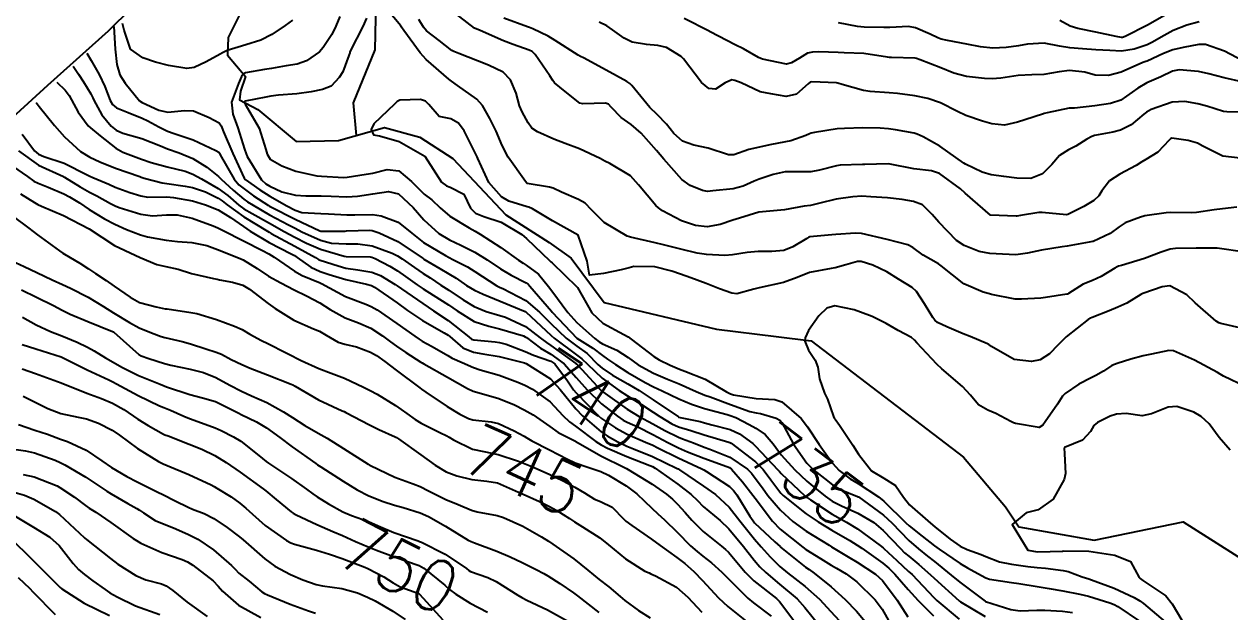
# Model space of a CAD drawing. Header units: metres. Extents: x 318500 to 325275, y 7408834 to 7428799.
# Drawn here: x 323542.6 to 323636.2, y 7420165.8 to 7420211.5 of the extents above; entities that cross this region are included whole.
import ezdxf
from ezdxf.enums import TextEntityAlignment as Align

# ---------------------------------------------------------------- set-up
doc = ezdxf.new("R2010")
doc.units = ezdxf.units.M
doc.header["$MEASUREMENT"] = 0
for name, color, linetype in [('Area', 45, 'Continuous'), ('Cotas', 45, 'Continuous'), ('Curvas de Nivel 1m', 11, 'Continuous'), ('Curvas de Nivel 5m', 15, 'Continuous'), ('Hidrografia', 140, 'Continuous'), ('Vias Primárias', 230, 'Continuous')]:
    doc.layers.add(name, color=color, linetype=linetype)
doc.styles.add('Style-STANDARD', font='STANDARD.shx')

msp = doc.modelspace()

# ---------------------------------------------------------------- linework, layer by layer
at = {"layer": 'Area'}
msp.add_lwpolyline([(323539.847, 7420202.549), (323544.429, 7420206.718), (323549.132, 7420210.938), (323554.582, 7420216.337)], dxfattribs=at)
at = {"layer": 'Curvas de Nivel 1m', "flags": 128}
for points, elevation in [([(323637.037, 7420193.792), (323635.616, 7420194.018), (323635.27, 7420194.049), (323633.616, 7420194.06), (323632.02, 7420194.031), (323631.615, 7420193.977), (323630.912, 7420193.75), (323629.608, 7420193.268), (323627.822, 7420192.717), (323627.602, 7420192.654), (323627.495, 7420192.607), (323627.311, 7420192.503), (323626.244, 7420191.859), (323625.586, 7420191.556), (323624.85, 7420191.262), (323623.714, 7420190.548), (323623.623, 7420190.495), (323623.569, 7420190.476), (323621.916, 7420190.223), (323621.564, 7420190.181), (323620.068, 7420190.089), (323619.562, 7420190.093), (323617.723, 7420190.473), (323617.568, 7420190.517), (323617.092, 7420190.637), (323615.58, 7420191.294), (323613.83, 7420192.678), (323613.602, 7420192.839), (323612.426, 7420193.515), (323611.614, 7420194.109), (323611.218, 7420194.32), (323609.62, 7420194.74), (323607.627, 7420195.197), (323607.165, 7420195.228), (323605.625, 7420195.134), (323605.315, 7420195.105), (323603.622, 7420194.932), (323603.535, 7420194.908), (323603.387, 7420194.822), (323602.283, 7420194.16), (323601.606, 7420193.885), (323600.666, 7420193.792), (323599.604, 7420193.794), (323598.754, 7420193.731), (323597.6, 7420193.545), (323597.011, 7420193.494), (323595.6, 7420193.565), (323594.852, 7420193.681), (323593.605, 7420193.971), (323592.258, 7420194.322), (323591.613, 7420194.483), (323589.695, 7420194.923), (323589.619, 7420194.944), (323589.429, 7420195.003), (323587.635, 7420196.055), (323586.648, 7420197.045), (323586.164, 7420197.562), (323585.658, 7420197.843), (323584.318, 7420198.418), (323583.666, 7420198.726), (323583.393, 7420198.81), (323581.67, 7420199.094), (323581.64, 7420199.11), (323581.537, 7420199.247), (323580.189, 7420201.133), (323579.713, 7420202.036), (323579.239, 7420203.145), (323578.767, 7420204.123), (323578.179, 7420205.156), (323577.757, 7420205.636), (323576.257, 7420206.699), (323575.778, 7420207.036), (323575.582, 7420207.193), (323573.802, 7420208.719), (323573.333, 7420209.225), (323572.081, 7420210.983), (323571.902, 7420211.239), (323571.831, 7420211.333), (323570.203, 7420213.265)], 734), ([(323637.04, 7420201.04), (323635.712, 7420201.22), (323634.142, 7420201.996), (323633.727, 7420202.224), (323632.994, 7420202.427), (323631.732, 7420202.595), (323631.622, 7420202.551), (323631.52, 7420202.443), (323630.653, 7420201.519), (323629.707, 7420200.962), (323629.401, 7420200.778), (323628.963, 7420200.481), (323627.693, 7420199.815), (323626.892, 7420199.304), (323626.312, 7420198.514), (323626.058, 7420198.133), (323625.669, 7420197.776), (323624.893, 7420197.3), (323623.652, 7420196.667), (323623.551, 7420196.652), (323621.654, 7420196.832), (323621.406, 7420196.83), (323619.969, 7420196.597), (323619.697, 7420196.551), (323619.649, 7420196.547), (323617.65, 7420196.63), (323615.675, 7420198.333), (323615.317, 7420198.664), (323613.692, 7420199.862), (323613.066, 7420200.064), (323611.693, 7420200.217), (323609.857, 7420200.578), (323609.698, 7420200.601), (323607.898, 7420200.557), (323607.697, 7420200.555), (323605.978, 7420200.503), (323605.695, 7420200.466), (323604.375, 7420200.124), (323603.688, 7420199.995), (323602.522, 7420199.997), (323601.687, 7420199.985), (323600.766, 7420199.772), (323599.678, 7420199.416), (323599.282, 7420199.27), (323598.431, 7420198.889), (323597.668, 7420198.674), (323596.078, 7420198.504), (323595.666, 7420198.474), (323595.283, 7420198.543), (323594.315, 7420198.94), (323593.677, 7420199.403), (323592.283, 7420200.971), (323591.71, 7420201.639), (323590.52, 7420202.992), (323589.737, 7420203.673), (323588.953, 7420204.223), (323588.182, 7420205.024), (323587.972, 7420205.245), (323587.754, 7420205.322), (323585.978, 7420205.281), (323585.754, 7420205.336), (323584.616, 7420206.223), (323583.778, 7420206.918), (323583.65, 7420207.082), (323583.41, 7420207.461), (323582.281, 7420209.103), (323582.041, 7420209.335), (323581.813, 7420209.456), (323580.575, 7420209.886), (323579.82, 7420210.18), (323578.015, 7420210.971), (323577.829, 7420211.042), (323577.742, 7420211.074), (323577.568, 7420211.164), (323575.849, 7420212.48)], 736), ([(323631.702, 7420212.442), (323629.849, 7420211.376), (323628.112, 7420210.496), (323627.917, 7420210.42), (323627.839, 7420210.415), (323627.402, 7420210.504), (323625.843, 7420210.843), (323624.435, 7420211.13), (323623.848, 7420211.311), (323623.041, 7420211.756)], 741), ([(323549.56, 7420211.27), (323549.641, 7420209.533), (323549.792, 7420208.327), (323550.025, 7420207.528), (323550.417, 7420206.877), (323551.539, 7420205.512), (323551.749, 7420205.375), (323553.039, 7420204.786), (323553.742, 7420204.638), (323555.047, 7420204.764), (323555.743, 7420204.719), (323556.959, 7420204.217), (323557.734, 7420203.795), (323557.876, 7420203.573), (323557.932, 7420203.427), (323558.057, 7420203.093), (323558.781, 7420201.414), (323559.671, 7420199.493), (323559.75, 7420199.399), (323560.882, 7420198.602), (323561.657, 7420198.111), (323562.996, 7420197.357), (323563.645, 7420197.021), (323564.141, 7420196.844), (323565.641, 7420196.752), (323566.217, 7420196.736), (323567.64, 7420196.65), (323568.266, 7420196.658), (323569.641, 7420196.669), (323570.317, 7420196.582), (323571.633, 7420196.081), (323572.688, 7420195.229), (323573.609, 7420194.5), (323575.31, 7420193.479), (323575.592, 7420193.33), (323575.891, 7420193.185), (323577.02, 7420192.605), (323577.581, 7420192.259), (323579.309, 7420191.143), (323579.568, 7420191.013), (323579.776, 7420190.927), (323581.553, 7420189.996), (323582.62, 7420189.094), (323583.526, 7420188.179), (323584.693, 7420187.068), (323585.504, 7420186.45), (323586.315, 7420185.865), (323587.156, 7420185.035), (323587.486, 7420184.732), (323588.295, 7420184.2), (323589.468, 7420183.524), (323590.353, 7420182.991), (323591.449, 7420182.279), (323593.403, 7420180.95), (323593.419, 7420180.939), (323595.088, 7420180.587), (323595.426, 7420180.494), (323596.005, 7420180.333), (323597.421, 7420179.97), (323598.153, 7420179.625), (323599.191, 7420178.873), (323599.407, 7420178.671), (323601.14, 7420176.844), (323601.248, 7420176.711), (323601.377, 7420176.56), (323603.232, 7420174.821), (323603.358, 7420174.719), (323603.666, 7420174.505), (323605.339, 7420173.403), (323606.466, 7420172.773), (323607.323, 7420172.26), (323609.08, 7420170.966), (323609.301, 7420170.789), (323609.358, 7420170.739), (323610.363, 7420169.796), (323611.282, 7420168.95), (323611.412, 7420168.839), (323611.553, 7420168.706), (323613.253, 7420166.911), (323613.492, 7420166.678), (323615.229, 7420165.235)], 736), ([(323563.418, 7420211.774), (323562.859, 7420211.365), (323561.823, 7420210.662), (323560.975, 7420210.232), (323559.815, 7420209.862), (323558.344, 7420209.422), (323557.985, 7420209.249), (323557.806, 7420209.138), (323556.715, 7420208.528), (323555.79, 7420208.102), (323555.22, 7420208.027), (323553.792, 7420208.251), (323552.785, 7420208.505), (323551.8, 7420208.858), (323550.852, 7420209.52), (323550.351, 7420210.999), (323550.232, 7420211.526)], 736), ([(323569.184, 7420211.935), (323568.893, 7420211.284), (323567.933, 7420209.42), (323567.894, 7420209.299), (323567.876, 7420209.232), (323567.806, 7420209.024), (323567.326, 7420207.766), (323567.065, 7420207.307), (323566.427, 7420206.657), (323565.766, 7420206.388), (323564.883, 7420206.213), (323563.761, 7420206.059), (323562.335, 7420205.948), (323561.757, 7420205.866), (323561.35, 7420205.79), (323559.751, 7420205.474), (323559.694, 7420205.401), (323559.695, 7420205.346), (323559.749, 7420205.253), (323560.845, 7420203.389), (323561.357, 7420201.724), (323561.46, 7420201.374), (323561.694, 7420200.97), (323562.596, 7420200.451), (323563.68, 7420200.034), (323565.316, 7420199.685), (323565.675, 7420199.658), (323567.414, 7420199.563), (323567.674, 7420199.575), (323569.151, 7420199.804), (323569.679, 7420199.896), (323570.773, 7420200.165), (323571.683, 7420200.081), (323572.663, 7420199.23), (323573.66, 7420198.263), (323574.251, 7420197.806), (323574.889, 7420197.201), (323575.64, 7420196.535), (323577.155, 7420195.639), (323577.623, 7420195.385), (323578.019, 7420195.156), (323579.605, 7420194.118), (323580.991, 7420193.119), (323581.358, 7420192.884), (323581.586, 7420192.753), (323582.525, 7420192.041), (323583.325, 7420191.084), (323583.565, 7420190.738), (323584.824, 7420189.067), (323585.528, 7420188.28), (323586.919, 7420187.039), (323587.253, 7420186.779), (323587.506, 7420186.635), (323588.636, 7420186.147), (323589.496, 7420185.569), (323590.276, 7420184.992), (323591.48, 7420184.344), (323592.552, 7420183.886), (323593.469, 7420183.518), (323594.791, 7420182.93), (323595.456, 7420182.653), (323595.867, 7420182.503), (323597.445, 7420181.912), (323598.949, 7420181.365), (323599.436, 7420181.256), (323599.775, 7420181.205), (323601.003, 7420180.847), (323601.286, 7420180.69), (323601.435, 7420180.511), (323602.357, 7420178.831), (323603.388, 7420177.352), (323603.934, 7420176.812), (323604.753, 7420176.178), (323605.369, 7420175.678), (323605.912, 7420175.328), (323607.329, 7420174.76), (323607.36, 7420174.747), (323607.389, 7420174.73), (323609.339, 7420173.331), (323609.992, 7420172.73), (323611.31, 7420171.354), (323612.047, 7420170.699), (323612.748, 7420170.142), (323613.29, 7420169.707), (323614.586, 7420168.667), (323615.272, 7420168.12), (323617.233, 7420166.63), (323617.25, 7420166.619), (323617.268, 7420166.611), (323619.241, 7420165.988), (323619.951, 7420165.881), (323621.24, 7420165.931), (323621.865, 7420165.946), (323623.24, 7420165.852), (323624.031, 7420165.745)], 734), ([(323637.762, 7420204.588), (323636.022, 7420204.645), (323635.763, 7420204.675), (323634.449, 7420205.092), (323633.769, 7420205.282), (323632.755, 7420205.445), (323631.77, 7420205.403), (323630.128, 7420204.828), (323629.762, 7420204.632), (323629.553, 7420204.473), (323628.586, 7420203.649), (323627.741, 7420203.222), (323627.167, 7420203.077), (323625.734, 7420202.806), (323625.514, 7420202.743), (323625.123, 7420202.529), (323624.281, 7420201.982), (323623.717, 7420201.7), (323623.02, 7420201.251), (323622.418, 7420200.569), (323621.693, 7420199.84), (323620.797, 7420199.481), (323619.689, 7420199.501), (323618.696, 7420199.621), (323617.691, 7420199.757), (323617.012, 7420199.959), (323615.699, 7420200.576), (323615.571, 7420200.661), (323613.72, 7420201.996), (323612.419, 7420202.7), (323611.947, 7420202.921), (323611.733, 7420202.994), (323610.264, 7420203.26), (323609.736, 7420203.337), (323609.092, 7420203.39), (323607.736, 7420203.407), (323606.313, 7420203.358), (323605.735, 7420203.32), (323603.973, 7420203.057), (323603.732, 7420203.005), (323603.598, 7420202.954), (323603.318, 7420202.824), (323602.147, 7420202.412), (323601.722, 7420202.328), (323600.5, 7420202.077), (323599.716, 7420201.904), (323598.868, 7420201.727), (323597.706, 7420201.304), (323597.294, 7420201.316), (323595.714, 7420201.823), (323594.599, 7420202.055), (323593.721, 7420202.376), (323593.064, 7420202.96), (323592.476, 7420203.707), (323591.745, 7420204.444), (323591.196, 7420204.986), (323589.776, 7420206.708), (323589.626, 7420206.851), (323589.387, 7420207.006), (323587.793, 7420207.902), (323586.023, 7420208.841), (323585.808, 7420208.956), (323585.631, 7420209.062), (323583.821, 7420210.195), (323583.276, 7420210.54), (323582.105, 7420211.106), (323581.831, 7420211.21), (323581.689, 7420211.255), (323579.842, 7420211.92)], 737), ([(323637.165, 7420206.994), (323635.794, 7420207.302), (323634.613, 7420207.592), (323633.8, 7420207.776), (323632.31, 7420207.928), (323631.801, 7420207.815), (323630.876, 7420207.372), (323629.786, 7420206.901), (323629.089, 7420206.48), (323627.771, 7420205.566), (323626.981, 7420205.294), (323625.766, 7420205.115), (323624.17, 7420204.95), (323623.764, 7420204.94), (323622.06, 7420204.575), (323621.818, 7420204.52), (323621.759, 7420204.508), (323620.306, 7420204.04), (323619.749, 7420203.838), (323618.735, 7420203.626), (323617.746, 7420203.719), (323617.037, 7420203.928), (323615.747, 7420204.361), (323615.082, 7420204.667), (323613.76, 7420205.339), (323612.772, 7420205.688), (323611.768, 7420205.905), (323610.421, 7420206.08), (323609.771, 7420206.133), (323608.303, 7420206.224), (323607.773, 7420206.313), (323606.13, 7420206.785), (323605.781, 7420206.876), (323605.68, 7420206.893), (323603.783, 7420206.991), (323603.651, 7420206.952), (323603.493, 7420206.823), (323602.585, 7420206.015), (323601.765, 7420205.846), (323600.585, 7420206.041), (323599.77, 7420206.211), (323598.276, 7420206.893), (323597.783, 7420207.093), (323597.556, 7420207.13), (323597.05, 7420206.907), (323596.282, 7420206.405), (323595.773, 7420206.459), (323595.197, 7420206.929), (323593.807, 7420208.76), (323593.622, 7420208.953), (323592.489, 7420209.642), (323591.818, 7420209.805), (323590.92, 7420209.888), (323589.821, 7420210.065), (323589.18, 7420210.367), (323588.293, 7420211.023), (323587.834, 7420211.321), (323587.256, 7420211.621)], 738), ([(323637.748, 7420208.361), (323635.825, 7420209.364), (323634.364, 7420209.88), (323633.832, 7420209.892), (323632.608, 7420209.652), (323631.825, 7420209.465), (323631.097, 7420209.175), (323629.812, 7420208.584), (323629.726, 7420208.557), (323629.476, 7420208.475), (323627.798, 7420207.733), (323626.83, 7420207.474), (323625.795, 7420207.503), (323624.988, 7420207.723), (323623.8, 7420207.871), (323622.99, 7420207.754), (323621.795, 7420207.55), (323620.861, 7420207.522), (323619.793, 7420207.485), (323618.45, 7420207.28), (323617.789, 7420207.223), (323617.175, 7420207.253), (323615.791, 7420207.4), (323614.8, 7420207.664), (323613.801, 7420208.064), (323612.199, 7420208.704), (323611.911, 7420208.808), (323611.811, 7420208.834), (323609.954, 7420208.88), (323609.811, 7420208.878), (323609.653, 7420208.9), (323607.814, 7420209.196), (323606.281, 7420209.249), (323605.815, 7420209.259), (323604.308, 7420209.306), (323603.815, 7420209.288), (323603.439, 7420209.199), (323602.803, 7420208.83), (323602.19, 7420208.45), (323601.803, 7420208.352), (323599.94, 7420208.736), (323599.809, 7420208.786), (323599.638, 7420208.873), (323598.466, 7420209.54), (323597.82, 7420209.867), (323595.886, 7420210.863), (323595.83, 7420210.891), (323595.812, 7420210.903), (323595.785, 7420210.921), (323593.844, 7420211.892)], 739), ([(323547.44, 7420209.2), (323547.796, 7420208.643), (323548.408, 7420207.551), (323548.846, 7420206.624), (323549.27, 7420205.537), (323549.436, 7420205.224), (323549.744, 7420204.951), (323550.671, 7420204.59), (323551.737, 7420204.164), (323552.183, 7420203.952), (323553.049, 7420203.49), (323553.725, 7420203.148), (323554.228, 7420202.967), (323555.715, 7420202.472), (323557.479, 7420201.657), (323557.701, 7420201.52), (323557.762, 7420201.429), (323557.819, 7420201.307), (323558.884, 7420199.412), (323559.253, 7420198.994), (323559.663, 7420198.667), (323560.403, 7420198.135), (323561.562, 7420197.371), (323561.649, 7420197.317), (323561.753, 7420197.264), (323563.635, 7420196.321), (323565.541, 7420195.402), (323565.621, 7420195.373), (323567.519, 7420195.394), (323567.622, 7420195.396), (323569.439, 7420195.456), (323569.622, 7420195.436), (323570.159, 7420195.262), (323571.61, 7420194.567), (323573.509, 7420193.303), (323573.59, 7420193.246), (323573.63, 7420193.219), (323574.88, 7420192.494), (323575.579, 7420192.079), (323576.132, 7420191.738), (323576.946, 7420191.169), (323577.564, 7420190.787), (323578.234, 7420190.479), (323579.552, 7420189.932), (323581.507, 7420189.144), (323581.54, 7420189.129), (323581.561, 7420189.11), (323583.513, 7420187.283), (323583.75, 7420187.078), (323585.497, 7420185.775), (323585.908, 7420185.468), (323586.339, 7420185.047), (323587.474, 7420183.974), (323588.811, 7420183.01), (323589.454, 7420182.599), (323590.529, 7420181.904), (323591.435, 7420181.313), (323591.969, 7420180.972), (323592.889, 7420180.423), (323593.422, 7420180.191), (323594.381, 7420179.897), (323595.417, 7420179.57), (323597.33, 7420178.982), (323597.411, 7420178.959), (323597.451, 7420178.94), (323597.509, 7420178.899), (323599.389, 7420177.451), (323599.978, 7420176.861), (323600.59, 7420176.07), (323601.362, 7420175.027), (323601.538, 7420174.838), (323603.339, 7420173.432), (323604.254, 7420172.806), (323605.321, 7420172.162), (323606.736, 7420171.341), (323607.304, 7420170.998), (323607.66, 7420170.756), (323609.288, 7420169.583), (323609.748, 7420169.196), (323610.215, 7420168.726), (323611.263, 7420167.55), (323612.036, 7420166.698), (323613.232, 7420165.489)], 737), ([(323546.4, 7420208.19), (323546.804, 7420207.575), (323547.182, 7420206.979), (323547.757, 7420206.045), (323547.923, 7420205.728), (323547.999, 7420205.556), (323548.615, 7420204.423), (323549.341, 7420203.536), (323549.726, 7420203.239), (323550.245, 7420203.002), (323551.716, 7420202.574), (323553.186, 7420202.009), (323553.705, 7420201.786), (323554.625, 7420201.466), (323555.694, 7420201.022), (323556.773, 7420200.349), (323557.673, 7420199.639), (323557.895, 7420199.427), (323558.822, 7420198.573), (323559.655, 7420197.871), (323559.923, 7420197.666), (323560.368, 7420197.389), (323561.639, 7420196.662), (323563.121, 7420195.861), (323563.624, 7420195.609), (323564.155, 7420195.342), (323565.611, 7420194.687), (323566.455, 7420194.459), (323567.606, 7420194.388), (323568.499, 7420194.389), (323569.605, 7420194.242), (323571.181, 7420193.661), (323571.593, 7420193.455), (323571.938, 7420193.237), (323572.906, 7420192.55), (323573.579, 7420192.092), (323574.119, 7420191.748), (323574.963, 7420191.196), (323575.564, 7420190.798), (323576.687, 7420190.039), (323577.546, 7420189.529), (323578.484, 7420189.151), (323579.535, 7420188.828), (323579.976, 7420188.691), (323581.523, 7420187.971), (323582.672, 7420187.093), (323583.154, 7420186.733), (323583.504, 7420186.508), (323585.444, 7420185.107), (323585.49, 7420185.075), (323585.906, 7420184.631), (323587.385, 7420183.031), (323587.459, 7420182.963), (323587.707, 7420182.776), (323589.438, 7420181.562), (323590.365, 7420180.991), (323591.424, 7420180.414), (323592.357, 7420179.903), (323593.414, 7420179.37), (323593.715, 7420179.247), (323594.566, 7420178.933), (323595.405, 7420178.61), (323595.86, 7420178.458), (323597.394, 7420177.821), (323598.771, 7420176.879), (323599.076, 7420176.573), (323599.373, 7420176.192), (323599.935, 7420175.431), (323600.362, 7420174.855), (323601.343, 7420173.698), (323602.285, 7420172.83), (323603.319, 7420172.083), (323605.12, 7420170.976), (323605.301, 7420170.87), (323605.435, 7420170.788), (323606.603, 7420170.08), (323607.289, 7420169.679), (323608.709, 7420168.746), (323609.272, 7420168.23), (323610.405, 7420166.723), (323611.231, 7420165.412)], 738), ([(323545.12, 7420206.95), (323545.761, 7420206.346), (323546.082, 7420205.912), (323546.261, 7420205.582), (323546.78, 7420204.614), (323547.565, 7420203.562), (323547.728, 7420203.401), (323548.487, 7420202.78), (323549.705, 7420201.833), (323550.257, 7420201.524), (323551.692, 7420200.981), (323552.458, 7420200.729), (323553.684, 7420200.39), (323555.095, 7420200.043), (323555.676, 7420199.82), (323556.369, 7420199.443), (323557.663, 7420198.689), (323558.392, 7420198.154), (323559.271, 7420197.406), (323559.646, 7420197.127), (323560.289, 7420196.742), (323561.629, 7420195.991), (323562.782, 7420195.358), (323563.613, 7420194.905), (323564.506, 7420194.437), (323565.6, 7420193.971), (323567.447, 7420193.437), (323567.592, 7420193.418), (323569.473, 7420193.39), (323569.592, 7420193.372), (323569.841, 7420193.266), (323570.99, 7420192.655), (323571.581, 7420192.298), (323572.209, 7420191.867), (323573.116, 7420191.217), (323573.566, 7420190.91), (323574.357, 7420190.403), (323575.547, 7420189.646), (323576.212, 7420189.18), (323577.528, 7420188.365), (323578.668, 7420187.998), (323579.52, 7420187.792), (323581.385, 7420187.239), (323581.511, 7420187.182), (323581.605, 7420187.109), (323582.69, 7420186.28), (323583.498, 7420185.837), (323584.54, 7420185.069), (323585.474, 7420184.022), (323586.319, 7420183.047), (323587.444, 7420181.972), (323588.671, 7420181.011), (323589.128, 7420180.705), (323589.425, 7420180.545), (323590.242, 7420180.171), (323591.416, 7420179.59), (323591.818, 7420179.378), (323592.582, 7420178.962), (323593.404, 7420178.545), (323594.1, 7420178.239), (323595.392, 7420177.746), (323597.178, 7420177.107), (323597.382, 7420177.02), (323597.537, 7420176.898), (323598.384, 7420175.899), (323599.193, 7420174.873), (323599.357, 7420174.646), (323600.719, 7420172.849), (323601.321, 7420172.243), (323603.06, 7420170.822), (323603.298, 7420170.651), (323604.445, 7420169.956), (323605.286, 7420169.431), (323605.693, 7420169.193), (323606.428, 7420168.773), (323607.271, 7420168.136), (323608.7, 7420166.745), (323609.239, 7420166.01), (323609.956, 7420164.729)], 739), ([(323637.031, 7420187.863), (323635.538, 7420188.197), (323635.399, 7420188.252), (323635.174, 7420188.395), (323633.561, 7420189.818), (323632.891, 7420190.427), (323631.581, 7420191.146), (323630.983, 7420191.045), (323629.572, 7420190.574), (323629.491, 7420190.551), (323629.339, 7420190.473), (323628.253, 7420189.796), (323627.555, 7420189.476), (323626.876, 7420189.181), (323625.542, 7420188.677), (323625.429, 7420188.634), (323625.242, 7420188.524), (323623.526, 7420187.173), (323622.908, 7420186.559), (323622.234, 7420185.844), (323621.502, 7420185.39), (323620.836, 7420185.251), (323619.502, 7420185.42), (323617.723, 7420186.421), (323617.519, 7420186.573), (323617.421, 7420186.631), (323616.067, 7420187.194), (323615.527, 7420187.407), (323614.263, 7420187.943), (323613.536, 7420188.296), (323613.324, 7420188.469), (323613.159, 7420188.686), (323612.513, 7420189.738), (323611.89, 7420190.705), (323611.574, 7420190.993), (323610.517, 7420191.659), (323609.585, 7420192.232), (323608.513, 7420192.751), (323607.594, 7420193.026), (323607.327, 7420193.031), (323606.405, 7420192.778), (323605.588, 7420192.54), (323605.268, 7420192.476), (323603.583, 7420192.158), (323602.632, 7420191.777), (323601.575, 7420191.382), (323599.672, 7420190.97), (323599.571, 7420190.953), (323599.259, 7420190.875), (323597.94, 7420190.519), (323597.565, 7420190.557), (323596.601, 7420190.91), (323595.574, 7420191.306), (323594.384, 7420191.744), (323593.581, 7420192.037), (323592.9, 7420192.277), (323591.586, 7420192.605), (323589.952, 7420192.63), (323589.585, 7420192.54), (323588.95, 7420192.375), (323587.58, 7420192.08), (323586.487, 7420191.954), (323586.318, 7420193.049), (323585.62, 7420195.06), (323583.637, 7420196.195), (323582.076, 7420197.104), (323581.782, 7420197.239), (323581.652, 7420197.279), (323580.231, 7420197.706), (323579.659, 7420198.045), (323578.671, 7420199.15), (323577.819, 7420201.038), (323577.774, 7420201.159), (323577.702, 7420201.323), (323576.761, 7420203.175), (323576.333, 7420203.778), (323575.739, 7420204.121), (323574.821, 7420204.284), (323574.021, 7420205.216), (323573.754, 7420205.477), (323573.377, 7420205.603), (323571.755, 7420205.571), (323571.548, 7420205.448), (323571.348, 7420205.246), (323569.735, 7420203.722), (323569.534, 7420203.273), (323569.724, 7420202.87), (323570.189, 7420202.797), (323571.717, 7420202.351), (323573.7, 7420201.22), (323574.997, 7420199.2), (323575.383, 7420198.91), (323575.666, 7420198.788), (323576.742, 7420198.255), (323577.249, 7420197.166), (323577.644, 7420196.773), (323578.282, 7420196.512), (323579.634, 7420196.082), (323581.256, 7420195.115), (323581.616, 7420194.814), (323583.421, 7420193.083), (323583.508, 7420193), (323583.588, 7420192.922), (323585.526, 7420191.06), (323585.569, 7420191.008), (323586.669, 7420189.043), (323587.528, 7420188.242), (323589.155, 7420187.366), (323589.513, 7420187.178), (323589.74, 7420186.998), (323591.497, 7420185.641), (323591.906, 7420185.386), (323592.779, 7420184.961), (323593.486, 7420184.661), (323593.918, 7420184.509), (323595.475, 7420183.892), (323597.134, 7420182.903), (323597.458, 7420182.742), (323597.682, 7420182.671), (323599.453, 7420182.394), (323600.902, 7420182.299), (323601.453, 7420182.114), (323602.931, 7420180.825), (323603.431, 7420180.192), (323604.333, 7420178.806), (323605.389, 7420177.364), (323605.905, 7420176.782), (323606.754, 7420176.149), (323607.37, 7420175.78), (323608.957, 7420174.744), (323609.355, 7420174.408), (323611.083, 7420172.714), (323611.327, 7420172.481), (323612.333, 7420171.677), (323613.304, 7420170.948), (323613.663, 7420170.676), (323615.289, 7420169.562), (323615.87, 7420169.235), (323616.96, 7420168.635), (323617.277, 7420168.448), (323617.565, 7420168.337), (323619.272, 7420168.079), (323619.859, 7420168.006), (323621.268, 7420167.776), (323622.22, 7420167.612), (323623.263, 7420167.437), (323624.602, 7420167.188), (323625.258, 7420167.021), (323626.918, 7420166.503), (323627.248, 7420166.368), (323627.53, 7420166.211), (323629.229, 7420165.085)], 733), ([(323542.429, 7420202.919), (323543.391, 7420201.615), (323543.696, 7420201.362), (323544.113, 7420201.186), (323545.686, 7420200.653), (323547.467, 7420199.769), (323547.672, 7420199.663), (323547.915, 7420199.556), (323549.157, 7420199.03), (323549.663, 7420198.81), (323550.781, 7420198.396), (323551.656, 7420198.115), (323552.188, 7420198.035), (323553.656, 7420198.039), (323554.188, 7420198.004), (323555.653, 7420197.736), (323556.677, 7420197.44), (323557.644, 7420197.028), (323558.604, 7420196.447), (323559.625, 7420195.732), (323560.13, 7420195.392), (323561.607, 7420194.513), (323563.33, 7420193.616), (323563.592, 7420193.483), (323563.798, 7420193.347), (323564.841, 7420192.59), (323565.579, 7420192.248), (323566.282, 7420192.015), (323567.573, 7420191.627), (323569.183, 7420191.274), (323569.568, 7420191.165), (323569.797, 7420191.037), (323571.549, 7420189.811), (323572.37, 7420189.228), (323573.529, 7420188.453), (323575.217, 7420187.49), (323575.512, 7420187.309), (323575.654, 7420187.188), (323576.658, 7420186.33), (323577.498, 7420185.974), (323578.206, 7420185.858), (323579.495, 7420185.635), (323581.449, 7420185.152), (323581.49, 7420185.139), (323581.51, 7420185.129), (323581.576, 7420185.109), (323583.472, 7420183.9), (323584.229, 7420183.072), (323585.438, 7420181.579), (323585.963, 7420181.045), (323587.418, 7420179.79), (323587.866, 7420179.475), (323588.702, 7420179.011), (323589.405, 7420178.68), (323589.923, 7420178.471), (323591.394, 7420177.876), (323593.315, 7420176.951), (323593.379, 7420176.915), (323593.491, 7420176.835), (323595.36, 7420175.576), (323596.297, 7420174.911), (323597.345, 7420173.929), (323598.169, 7420172.887), (323599.309, 7420171.448), (323599.835, 7420170.862), (323600.535, 7420170.094), (323601.285, 7420169.327), (323601.88, 7420168.834), (323603.265, 7420167.782), (323604.364, 7420166.799), (323605.236, 7420165.842), (323606.225, 7420164.775)], 741), ([(323542.137, 7420201.633), (323543.683, 7420200.5), (323545.64, 7420199.62), (323545.67, 7420199.61), (323545.707, 7420199.589), (323546.925, 7420198.833), (323547.659, 7420198.423), (323548.234, 7420198.13), (323549.301, 7420197.535), (323549.647, 7420197.346), (323549.956, 7420197.216), (323551.638, 7420196.695), (323552.554, 7420196.579), (323553.638, 7420196.647), (323554.465, 7420196.64), (323555.634, 7420196.381), (323557.267, 7420195.792), (323557.623, 7420195.631), (323558.03, 7420195.424), (323559.608, 7420194.626), (323561.093, 7420193.882), (323561.594, 7420193.609), (323561.994, 7420193.366), (323563.579, 7420192.283), (323564.168, 7420191.934), (323565.57, 7420191.362), (323565.603, 7420191.352), (323565.676, 7420191.318), (323567.555, 7420190.314), (323569.119, 7420189.702), (323569.544, 7420189.534), (323570.014, 7420189.263), (323571.524, 7420188.203), (323572.92, 7420187.219), (323573.273, 7420186.979), (323573.506, 7420186.839), (323574.275, 7420186.429), (323575.495, 7420185.715), (323575.835, 7420185.526), (323576.6, 7420185.173), (323577.485, 7420184.795), (323578.019, 7420184.615), (323579.476, 7420184.195), (323580.934, 7420183.65), (323581.465, 7420183.416), (323582.079, 7420183.101), (323583.446, 7420182.123), (323584.432, 7420181.065), (323584.94, 7420180.572), (323585.422, 7420180.22), (323586.999, 7420179.034), (323587.406, 7420178.773), (323587.896, 7420178.529), (323589.393, 7420177.866), (323591.188, 7420177.168), (323591.382, 7420177.089), (323591.602, 7420176.968), (323593.362, 7420175.723), (323594.394, 7420174.934), (323594.882, 7420174.464), (323595.341, 7420173.997), (323596.649, 7420172.907), (323597.321, 7420172.264), (323598.454, 7420170.878), (323599.29, 7420169.823), (323599.73, 7420169.309), (323600.188, 7420168.856), (323601.267, 7420167.969), (323602.624, 7420166.819), (323603.24, 7420166.14), (323604.303, 7420164.799)], 742), ([(323541.682, 7420200.442), (323542.837, 7420199.622), (323543.328, 7420199.276), (323543.665, 7420199.101), (323544.458, 7420198.806), (323545.657, 7420198.292), (323546.115, 7420198.044), (323546.868, 7420197.572), (323547.643, 7420197.076), (323548.827, 7420196.347), (323549.626, 7420195.917), (323550.532, 7420195.521), (323551.614, 7420195.107), (323552.162, 7420194.952), (323553.608, 7420194.695), (323554.487, 7420194.587), (323555.606, 7420194.501), (323556.775, 7420194.266), (323557.598, 7420193.965), (323558.983, 7420193.409), (323559.421, 7420193.235), (323559.588, 7420193.154), (323560.675, 7420192.478), (323561.575, 7420191.895), (323562.509, 7420191.361), (323563.562, 7420190.833), (323564.521, 7420190.37), (323565.547, 7420189.805), (323566.354, 7420189.308), (323567.53, 7420188.649), (323568.553, 7420188.252), (323569.519, 7420187.849), (323570.418, 7420187.256), (323571.033, 7420186.775), (323571.502, 7420186.446), (323572.234, 7420185.966), (323573.402, 7420185.211), (323573.489, 7420185.155), (323573.62, 7420185.077), (323575.473, 7420184.032), (323577.028, 7420183.166), (323577.457, 7420182.961), (323577.736, 7420182.875), (323579.449, 7420182.388), (323580.664, 7420181.896), (323581.436, 7420181.511), (323582.118, 7420181.1), (323582.912, 7420180.575), (323583.421, 7420180.196), (323584.075, 7420179.729), (323585.41, 7420179.06), (323585.426, 7420179.05), (323587.393, 7420177.916), (323589.277, 7420177.002), (323589.379, 7420176.945), (323589.504, 7420176.872), (323591.362, 7420175.737), (323592.479, 7420174.959), (323592.952, 7420174.56), (323593.342, 7420174.168), (323593.927, 7420173.532), (323594.45, 7420172.933), (323595.317, 7420172.058), (323596.751, 7420170.898), (323597.066, 7420170.662), (323597.295, 7420170.434), (323598.594, 7420168.877), (323599.27, 7420168.213), (323601.021, 7420166.843), (323601.247, 7420166.621), (323602.597, 7420164.819)], 743), ([(323542.296, 7420198.27), (323543.38, 7420197.614), (323543.648, 7420197.461), (323543.919, 7420197.334), (323545.635, 7420196.588), (323547.62, 7420195.56), (323549.601, 7420194.266), (323551.208, 7420193.514), (323551.588, 7420193.347), (323552.876, 7420192.784), (323553.582, 7420192.636), (323554.533, 7420192.419), (323555.577, 7420192.104), (323557.297, 7420191.708), (323557.572, 7420191.64), (323557.744, 7420191.6), (323558.754, 7420191.412), (323559.567, 7420191.186), (323560.079, 7420190.875), (323561.546, 7420189.752), (323562.083, 7420189.365), (323563.527, 7420188.479), (323565.055, 7420187.789), (323565.514, 7420187.604), (323566.036, 7420187.312), (323566.97, 7420186.763), (323567.503, 7420186.59), (323568.397, 7420186.386), (323569.497, 7420185.993), (323569.955, 7420185.723), (323570.591, 7420185.253), (323571.48, 7420184.577), (323573.312, 7420183.212), (323573.458, 7420183.104), (323573.792, 7420182.87), (323575.438, 7420181.755), (323576.426, 7420181.175), (323577.09, 7420180.828), (323577.426, 7420180.717), (323578.854, 7420180.568), (323579.423, 7420180.441), (323580.658, 7420179.877), (323581.413, 7420179.444), (323581.621, 7420179.316), (323582.022, 7420179.101), (323583.4, 7420178.4), (323584.791, 7420177.657), (323585.385, 7420177.383), (323586.363, 7420177.04), (323587.375, 7420176.702), (323587.972, 7420176.42), (323589.359, 7420175.605), (323590.185, 7420174.987), (323590.767, 7420174.401), (323591.339, 7420173.85), (323591.801, 7420173.432), (323592.318, 7420172.96), (323593.316, 7420172.005), (323594.356, 7420170.934), (323594.852, 7420170.483), (323595.292, 7420170.139), (323595.988, 7420169.61), (323596.768, 7420168.898), (323597.272, 7420168.389), (323598.802, 7420166.874), (323599.244, 7420166.5), (323600.602, 7420165.477)], 744), ([(323541.585, 7420193.103), (323542.594, 7420192.638), (323543.576, 7420192.161), (323544.769, 7420191.598), (323545.565, 7420191.241), (323546.182, 7420190.96), (323547.55, 7420190.251), (323548.735, 7420189.542), (323549.533, 7420189.045), (323550.752, 7420188.287), (323551.516, 7420187.884), (323552.473, 7420187.496), (323553.235, 7420187.211), (323553.506, 7420187.124), (323554.847, 7420186.803), (323555.502, 7420186.631), (323556.691, 7420186.245), (323557.496, 7420185.994), (323557.899, 7420185.829), (323558.674, 7420185.412), (323559.484, 7420185.014), (323560.131, 7420184.739), (323561.473, 7420184.214), (323563.318, 7420183.496), (323563.461, 7420183.434), (323563.623, 7420183.348), (323565.445, 7420182.289), (323567.297, 7420181.427), (323567.431, 7420181.364), (323567.583, 7420181.288), (323569.421, 7420180.335), (323570.14, 7420179.982), (323571.412, 7420179.397), (323571.512, 7420179.339), (323571.659, 7420179.236), (323573.392, 7420177.993), (323574.498, 7420177.199), (323575.372, 7420176.677), (323576.182, 7420176.364), (323577.364, 7420176.084), (323578.537, 7420175.968), (323579.36, 7420175.828), (323580.99, 7420175.114), (323581.348, 7420174.94), (323582.623, 7420174.371), (323583.339, 7420174.023), (323583.95, 7420173.685), (323584.94, 7420173.056), (323585.326, 7420172.8), (323585.963, 7420172.401), (323587.308, 7420171.564), (323587.986, 7420171.02), (323589.284, 7420169.936), (323590.799, 7420168.977), (323591.124, 7420168.828), (323591.268, 7420168.763), (323591.618, 7420168.615), (323593.261, 7420167.714), (323594.144, 7420166.937), (323595.233, 7420165.786)], 746), ([(323542.374, 7420190.811), (323543.55, 7420190.251), (323544.862, 7420189.597), (323545.535, 7420189.255), (323546.165, 7420188.946), (323547.522, 7420188.36), (323549.453, 7420187.588), (323549.51, 7420187.559), (323549.551, 7420187.53), (323551.493, 7420185.809), (323551.681, 7420185.696), (323552.269, 7420185.498), (323553.484, 7420185.113), (323553.984, 7420184.971), (323555.478, 7420184.66), (323556.524, 7420184.39), (323557.469, 7420184.002), (323558.566, 7420183.413), (323559.453, 7420182.943), (323560.237, 7420182.599), (323561.441, 7420182.083), (323562.726, 7420181.357), (323563.425, 7420180.898), (323564.374, 7420180.29), (323565.414, 7420179.68), (323565.651, 7420179.555), (323566.11, 7420179.31), (323567.398, 7420178.505), (323569.294, 7420177.271), (323569.379, 7420177.219), (323569.48, 7420177.167), (323571.365, 7420176.266), (323572.813, 7420175.763), (323573.355, 7420175.549), (323573.982, 7420175.204), (323575.343, 7420174.524), (323576.304, 7420174.14), (323577.336, 7420173.716), (323577.766, 7420173.586), (323579.332, 7420173.286), (323579.825, 7420173.125), (323581.32, 7420172.454), (323582.759, 7420171.637), (323583.303, 7420171.299), (323583.656, 7420171.075), (323585.283, 7420169.934), (323586.376, 7420169.039), (323587.263, 7420168.319), (323587.994, 7420167.755), (323588.871, 7420167.006), (323589.245, 7420166.696), (323590.307, 7420165.911), (323591.225, 7420165.33)], 747), ([(323637.474, 7420183.285), (323635.761, 7420184.11), (323635.488, 7420184.263), (323635.275, 7420184.393), (323633.504, 7420185.356), (323631.873, 7420186.078), (323631.515, 7420186.117), (323630.15, 7420185.821), (323629.508, 7420185.702), (323628.551, 7420185.437), (323627.499, 7420185.106), (323627.066, 7420184.935), (323626.424, 7420184.511), (323625.842, 7420184.159), (323625.482, 7420183.999), (323624.515, 7420183.494), (323623.463, 7420182.77), (323623.34, 7420182.674), (323623.235, 7420182.553), (323622.844, 7420181.949), (323621.896, 7420180.573), (323621.71, 7420180.302), (323621.433, 7420180.131), (323619.587, 7420180.449), (323619.439, 7420180.502), (323619.238, 7420180.603), (323618.054, 7420181.229), (323617.449, 7420181.488), (323616.714, 7420181.902), (323616.108, 7420182.65), (323615.47, 7420183.31), (323613.863, 7420184.676), (323613.495, 7420185.04), (323611.932, 7420186.704), (323611.735, 7420186.92), (323611.524, 7420187.11), (323610.474, 7420187.67), (323609.535, 7420188.2), (323608.449, 7420188.751), (323607.545, 7420189.094), (323607.048, 7420189.267), (323605.552, 7420189.584), (323604.947, 7420189.401), (323604.311, 7420188.808), (323603.523, 7420187.658), (323603.248, 7420187.089), (323603.224, 7420186.823), (323603.503, 7420186.124), (323604.04, 7420185.354), (323604.235, 7420184.809), (323604.367, 7420183.916), (323604.745, 7420182.801), (323604.988, 7420182.33), (323605.442, 7420180.975), (323605.505, 7420180.853), (323605.596, 7420180.788), (323605.917, 7420180.298), (323606.956, 7420178.767), (323607.399, 7420178.05), (323608.405, 7420176.75), (323609.374, 7420176.181), (323610.266, 7420175.624), (323610.886, 7420174.717), (323611.351, 7420174.128), (323612.987, 7420172.685), (323613.326, 7420172.408), (323614.52, 7420171.46), (323615.304, 7420170.901), (323615.848, 7420170.652), (323616.932, 7420170.272), (323617.295, 7420170.112), (323618.361, 7420169.685), (323619.289, 7420169.501), (323620.546, 7420169.328), (323621.287, 7420169.255), (323621.924, 7420169.208), (323623.285, 7420169.029), (323623.679, 7420168.939), (323624.783, 7420168.527), (323625.278, 7420168.359), (323625.503, 7420168.291), (323627.267, 7420167.653), (323628.81, 7420166.923), (323629.253, 7420166.675), (323629.546, 7420166.466), (323631.229, 7420165.027)], 732), ([(323542.458, 7420188.694), (323543.518, 7420188.112), (323544.62, 7420187.599), (323545.507, 7420187.26), (323546.692, 7420186.762), (323547.498, 7420186.374), (323548.028, 7420186.085), (323548.895, 7420185.539), (323549.485, 7420185.196), (323550.181, 7420184.821), (323551.47, 7420184.174), (323553.139, 7420183.485), (323553.458, 7420183.361), (323553.641, 7420183.293), (323555.449, 7420182.684), (323556.447, 7420182.438), (323557.441, 7420182.149), (323558.96, 7420181.407), (323559.26, 7420181.234), (323559.427, 7420181.141), (323560.619, 7420180.579), (323561.417, 7420180.115), (323562.452, 7420179.36), (323563.399, 7420178.632), (323565.243, 7420177.322), (323565.379, 7420177.229), (323565.618, 7420177.075), (323567.36, 7420175.967), (323568.463, 7420175.279), (323569.346, 7420174.824), (323570.47, 7420174.382), (323571.339, 7420174.099), (323572.017, 7420173.91), (323573.333, 7420173.498), (323574.002, 7420173.203), (323575.319, 7420172.468), (323577.079, 7420171.387), (323577.302, 7420171.269), (323577.576, 7420171.156), (323579.291, 7420170.517), (323580.327, 7420170.077), (323581.278, 7420169.646), (323582.36, 7420169.094), (323582.959, 7420168.776), (323583.265, 7420168.601), (323584.196, 7420168.002), (323585.252, 7420167.274), (323585.558, 7420167.047), (323587.231, 7420165.749)], 748), ([(323542.438, 7420186.565), (323543.496, 7420186.23), (323545.463, 7420185.617), (323545.49, 7420185.605), (323545.521, 7420185.59), (323547.476, 7420184.603), (323549.165, 7420183.834), (323549.462, 7420183.689), (323549.76, 7420183.527), (323551.446, 7420182.606), (323553.101, 7420181.819), (323553.433, 7420181.683), (323553.944, 7420181.472), (323554.987, 7420181.018), (323555.424, 7420180.839), (323556.369, 7420180.492), (323557.417, 7420180.097), (323557.877, 7420179.886), (323558.837, 7420179.409), (323559.405, 7420179.067), (323560.805, 7420177.962), (323561.382, 7420177.5), (323561.572, 7420177.368), (323563.362, 7420176.175), (323564.526, 7420175.332), (323565, 7420174.979), (323565.344, 7420174.75), (323566.231, 7420174.199), (323567.333, 7420173.569), (323568.009, 7420173.283), (323569.323, 7420172.815), (323570.091, 7420172.485), (323571.311, 7420171.971), (323573.201, 7420171.312), (323573.301, 7420171.275), (323573.461, 7420171.208), (323575.286, 7420170.288), (323576.95, 7420169.165), (323577.126, 7420169.02), (323577.268, 7420168.935), (323578.596, 7420168.473), (323579.26, 7420168.166), (323580.922, 7420167.113), (323581.247, 7420166.913), (323581.622, 7420166.727), (323583.233, 7420165.955), (323584.861, 7420165.055)], 749), ([(323542.493, 7420182.575), (323543.437, 7420182.096), (323544.42, 7420181.6), (323545.426, 7420181.226), (323546.783, 7420180.929), (323547.422, 7420180.795), (323548.348, 7420180.475), (323549.414, 7420179.926), (323549.988, 7420179.524), (323551.395, 7420178.49), (323553.023, 7420177.485), (323553.377, 7420177.301), (323553.681, 7420177.17), (323555.365, 7420176.479), (323557.111, 7420175.675), (323557.352, 7420175.55), (323557.561, 7420175.427), (323558.664, 7420174.731), (323559.338, 7420174.247), (323559.803, 7420173.861), (323560.317, 7420173.385), (323561.317, 7420172.52), (323562.962, 7420171.353), (323563.297, 7420171.165), (323563.588, 7420171.053), (323565.289, 7420170.592), (323566.294, 7420170.295), (323567.28, 7420169.939), (323569.036, 7420169.272), (323569.269, 7420169.177), (323570.535, 7420168.523), (323571.258, 7420168.055), (323571.786, 7420167.763), (323573.25, 7420167.226), (323573.272, 7420167.21), (323573.588, 7420166.863), (323575.101, 7420165.191)], 751), ([(323636.272, 7420178.377), (323635.424, 7420179.348), (323634.635, 7420180.402), (323634.013, 7420180.979), (323633.449, 7420181.325), (323632.132, 7420181.755), (323631.453, 7420181.721), (323630.166, 7420181.178), (323629.446, 7420181.025), (323628.181, 7420181.223), (323627.447, 7420181.153), (323626.952, 7420180.998), (323625.958, 7420180.515), (323625.679, 7420180.274), (323625.43, 7420179.825), (323624.797, 7420179.152), (323623.411, 7420178.587), (323623.392, 7420178.568), (323623.385, 7420178.55), (323623.403, 7420178.08), (323623.478, 7420176.549), (323623.375, 7420176.091), (323622.515, 7420174.563), (323621.347, 7420173.742), (323620.426, 7420173.507), (323619.33, 7420172.6), (323620.557, 7420170.587), (323621.299, 7420170.476), (323623.282, 7420170.533), (323623.3, 7420170.537), (323625.3, 7420170.52), (323627.297, 7420170.221), (323628.538, 7420169.727), (323629.212, 7420168.471), (323629.279, 7420168.4), (323629.496, 7420168.248), (323631.259, 7420167.039), (323631.766, 7420166.435), (323632.502, 7420165.157)], 731), ([(323542.153, 7420180.365), (323543.413, 7420179.924), (323544.387, 7420179.6), (323545.405, 7420179.235), (323545.95, 7420179.033), (323547.392, 7420178.38), (323548.61, 7420177.542), (323549.372, 7420177.009), (323550.564, 7420176.316), (323551.356, 7420175.9), (323552.177, 7420175.498), (323552.964, 7420175.104), (323553.344, 7420174.913), (323554.317, 7420174.442), (323555.335, 7420173.934), (323555.665, 7420173.779), (323556.553, 7420173.438), (323557.325, 7420173.065), (323558.365, 7420172.363), (323559.304, 7420171.64), (323559.584, 7420171.396), (323561.278, 7420169.927), (323562.065, 7420169.362), (323563.264, 7420168.71), (323564.228, 7420168.304), (323565.256, 7420167.924), (323565.76, 7420167.818), (323567.253, 7420167.63), (323568.472, 7420167.278), (323569.245, 7420166.959), (323569.845, 7420166.657), (323571.229, 7420165.85), (323572.19, 7420165.225)], 752), ([(323541.393, 7420178.486), (323542.69, 7420178.321), (323543.388, 7420178.165), (323544.979, 7420177.594), (323545.377, 7420177.419), (323545.735, 7420177.224), (323547.36, 7420176.259), (323548.466, 7420175.543), (323548.997, 7420175.185), (323549.344, 7420174.973), (323550.629, 7420174.225), (323551.333, 7420173.826), (323551.534, 7420173.709), (323551.843, 7420173.502), (323552.748, 7420172.915), (323553.318, 7420172.659), (323554.187, 7420172.34), (323555.306, 7420171.85), (323556.08, 7420171.442), (323557.288, 7420170.623), (323558.691, 7420169.409), (323558.974, 7420169.111), (323559.264, 7420168.825), (323560.051, 7420168.181), (323561.047, 7420167.373), (323561.248, 7420167.242), (323561.497, 7420167.117), (323563.236, 7420166.402), (323564.674, 7420165.883), (323565.226, 7420165.711)], 753), ([(323542.497, 7420176.489), (323543.36, 7420176.301), (323545.145, 7420175.592), (323545.349, 7420175.477), (323546.49, 7420174.721), (323547.335, 7420174.08), (323547.643, 7420173.865), (323548.154, 7420173.548), (323549.318, 7420172.76), (323551.056, 7420171.512), (323551.298, 7420171.348), (323551.658, 7420171.141), (323553.284, 7420170.416), (323554.866, 7420169.867), (323555.274, 7420169.695), (323555.686, 7420169.446), (323557.258, 7420168.212), (323557.644, 7420167.814), (323557.993, 7420167.419), (323559.234, 7420166.322), (323560.962, 7420165.374)], 754), ([(323541.489, 7420173.476), (323543.312, 7420172.393), (323544.585, 7420171.597), (323545.291, 7420170.965), (323546.395, 7420169.573), (323546.804, 7420169.106), (323547.262, 7420168.72), (323547.929, 7420168.222), (323548.862, 7420167.536), (323549.246, 7420167.285), (323549.802, 7420166.964), (323551.231, 7420166.268), (323553.114, 7420165.589)], 756), ([(323541.413, 7420171.638), (323543.273, 7420169.803), (323543.468, 7420169.608), (323545.252, 7420167.819), (323545.369, 7420167.706), (323545.51, 7420167.586), (323547.234, 7420166.483), (323549.22, 7420165.53)], 757), ([(323542.114, 7420168.483), (323543.016, 7420167.614), (323543.246, 7420167.371), (323544.98, 7420165.592)], 758)]:
    msp.add_lwpolyline(points, dxfattribs=dict(at, elevation=elevation))
at = {"layer": 'Curvas de Nivel 5m', "flags": 128}
for points, elevation in [([(323567.099, 7420212.05), (323566.798, 7420211.31), (323566.477, 7420210.66), (323565.813, 7420209.657), (323565.522, 7420209.324), (323564.528, 7420208.611), (323563.795, 7420208.367), (323562.936, 7420208.219), (323561.79, 7420208.024), (323561.241, 7420207.933), (323559.784, 7420207.67), (323559.598, 7420207.587), (323559.472, 7420207.405), (323559.223, 7420206.86), (323558.698, 7420205.416), (323558.789, 7420204.463), (323559.187, 7420203.408), (323559.705, 7420201.74), (323559.817, 7420201.398), (323559.917, 7420201.176), (323561.014, 7420199.38), (323561.356, 7420199.064), (323561.665, 7420198.869), (323562.596, 7420198.425), (323563.658, 7420198.18), (323564.455, 7420198.135), (323565.658, 7420198.125), (323566.438, 7420198.092), (323567.657, 7420198.039), (323568.465, 7420198.089), (323569.66, 7420198.283), (323570.882, 7420198.471), (323571.66, 7420198.283), (323572.793, 7420197.229), (323573.636, 7420196.256), (323574.785, 7420195.203), (323575.613, 7420194.712), (323576.493, 7420194.291), (323577.599, 7420193.739), (323578.546, 7420193.15), (323579.583, 7420192.464), (323580.421, 7420191.97), (323581.573, 7420191.364), (323581.723, 7420191.259), (323581.863, 7420191.106), (323583.541, 7420189.155), (323583.607, 7420189.079), (323585.51, 7420187.06), (323586.751, 7420186.29), (323587.497, 7420185.714), (323587.901, 7420185.431), (323588.525, 7420185.014), (323589.481, 7420184.411), (323590.826, 7420183.63), (323591.465, 7420183.299), (323592.156, 7420182.97), (323593.451, 7420182.362), (323594.43, 7420181.95), (323595.44, 7420181.603), (323597.19, 7420181.146), (323597.433, 7420181.067), (323597.858, 7420180.894), (323598.904, 7420180.357), (323599.422, 7420180.079), (323600.153, 7420179.591), (323600.755, 7420178.85), (323601.397, 7420178.005), (323602.452, 7420176.829), (323603.371, 7420175.97), (323604.009, 7420175.453), (323604.795, 7420174.798), (323605.354, 7420174.403), (323606.086, 7420174.042), (323607.341, 7420173.472), (323608.584, 7420172.747), (323609.321, 7420172.135), (323610.662, 7420170.72), (323610.98, 7420170.397), (323611.294, 7420170.125), (323612.073, 7420169.484), (323613, 7420168.684), (323613.276, 7420168.426), (323615.216, 7420166.66), (323615.25, 7420166.635), (323615.322, 7420166.585), (323617.232, 7420165.437)], 735), ([(323636.782, 7420197.254), (323635.661, 7420197.129), (323635.016, 7420197.044), (323633.656, 7420196.825), (323633.272, 7420196.807), (323631.656, 7420196.835), (323631.287, 7420196.814), (323629.652, 7420196.579), (323629.564, 7420196.559), (323629.301, 7420196.475), (323628.113, 7420196.023), (323627.638, 7420195.715), (323626.94, 7420195.197), (323625.621, 7420194.575), (323625.575, 7420194.567), (323625.326, 7420194.524), (323623.617, 7420194.216), (323623.213, 7420194.154), (323621.613, 7420193.916), (323620.533, 7420193.669), (323619.609, 7420193.548), (323618.576, 7420193.582), (323617.61, 7420193.642), (323616.781, 7420193.812), (323615.616, 7420194.264), (323615.015, 7420194.666), (323613.641, 7420196.07), (323613.115, 7420196.688), (323612.379, 7420197.418), (323611.66, 7420197.694), (323610.782, 7420197.844), (323609.662, 7420197.961), (323608.355, 7420198.061), (323607.663, 7420198.092), (323606.95, 7420198.058), (323605.661, 7420197.874), (323604.392, 7420197.544), (323603.656, 7420197.384), (323603.163, 7420197.316), (323601.652, 7420197.051), (323599.65, 7420196.87), (323598.151, 7420196.384), (323597.64, 7420196.224), (323596.652, 7420195.893), (323595.632, 7420195.724), (323594.742, 7420195.824), (323593.638, 7420196.182), (323592.18, 7420196.972), (323591.861, 7420197.186), (323591.654, 7420197.372), (323590.303, 7420198.994), (323589.68, 7420199.678), (323588.069, 7420200.649), (323587.697, 7420200.829), (323587.321, 7420201.036), (323585.711, 7420201.767), (323584.603, 7420202.185), (323583.722, 7420202.533), (323582.463, 7420203.099), (323582.02, 7420203.393), (323581.737, 7420203.787), (323581.279, 7420204.65), (323581.072, 7420205.12), (323580.792, 7420206.097), (323580.37, 7420207.131), (323579.789, 7420207.734), (323578.663, 7420208.285), (323577.802, 7420208.609), (323576.353, 7420209.182), (323575.956, 7420209.332), (323575.812, 7420209.418), (323574.815, 7420210.2), (323573.827, 7420210.957), (323573.594, 7420211.222), (323573.244, 7420211.821)], 735), ([(323633.852, 7420211.638), (323632.9, 7420211.379), (323631.845, 7420210.975), (323630.901, 7420210.454), (323630.245, 7420210.053), (323629.831, 7420209.858), (323628.799, 7420209.512), (323627.823, 7420209.378), (323626.927, 7420209.406), (323625.824, 7420209.462), (323624.807, 7420209.553), (323623.826, 7420209.636), (323623.013, 7420209.747), (323621.824, 7420209.989), (323620.519, 7420209.897), (323619.822, 7420209.784), (323618.858, 7420209.652), (323617.82, 7420209.593), (323616.884, 7420209.707), (323615.822, 7420209.897), (323614.305, 7420210.195), (323613.826, 7420210.308), (323613.549, 7420210.406), (323612.96, 7420210.693), (323611.837, 7420211.185), (323611.288, 7420211.269), (323609.837, 7420211.209), (323609.377, 7420211.205), (323607.837, 7420211.237), (323607.313, 7420211.292), (323605.842, 7420211.576)], 740), ([(323543.52, 7420205.39), (323543.744, 7420205.055), (323544.933, 7420203.598), (323545.717, 7420202.723), (323546.948, 7420201.571), (323547.693, 7420201.127), (323548.462, 7420200.775), (323549.681, 7420200.281), (323551.565, 7420199.618), (323551.671, 7420199.582), (323551.909, 7420199.506), (323553.311, 7420199.13), (323553.666, 7420199.073), (323555.089, 7420198.883), (323555.663, 7420198.766), (323556.664, 7420198.436), (323557.655, 7420197.954), (323557.964, 7420197.737), (323558.341, 7420197.42), (323559.636, 7420196.484), (323561.486, 7420195.372), (323561.619, 7420195.299), (323561.775, 7420195.211), (323563.603, 7420194.206), (323565.211, 7420193.326), (323565.45, 7420193.183), (323565.588, 7420193.122), (323566.976, 7420192.691), (323567.582, 7420192.518), (323568.497, 7420192.365), (323569.579, 7420192.203), (323570.254, 7420191.937), (323571.403, 7420191.243), (323571.568, 7420191.133), (323571.894, 7420190.906), (323573.548, 7420189.751), (323574.393, 7420189.201), (323575.529, 7420188.43), (323577.128, 7420187.166), (323577.345, 7420186.999), (323577.508, 7420186.941), (323579.16, 7420186.789), (323579.506, 7420186.736), (323580.027, 7420186.602), (323581.499, 7420186.036), (323582.151, 7420185.755), (323583.492, 7420185.287), (323583.806, 7420185.077), (323584.795, 7420183.742), (323585.256, 7420183.062), (323585.456, 7420182.81), (323587.19, 7420181.032), (323587.428, 7420180.827), (323588.509, 7420180.102), (323589.416, 7420179.61), (323590.848, 7420178.986), (323591.407, 7420178.753), (323591.82, 7420178.558), (323593.392, 7420177.767), (323595.229, 7420176.922), (323595.379, 7420176.843), (323595.585, 7420176.711), (323597.366, 7420175.548), (323597.697, 7420175.229), (323597.941, 7420174.891), (323598.962, 7420173.249), (323599.209, 7420172.872), (323599.328, 7420172.73), (323600.906, 7420171.246), (323601.301, 7420170.883), (323601.35, 7420170.839), (323603.285, 7420169.278), (323603.554, 7420169.087), (323603.956, 7420168.81), (323605.264, 7420167.756), (323606.372, 7420166.773), (323607.237, 7420165.867), (323608.169, 7420164.751)], 740), ([(323541.634, 7420196.6), (323542.942, 7420195.62), (323543.612, 7420195.102), (323545.338, 7420193.849), (323545.591, 7420193.666), (323545.717, 7420193.588), (323546.909, 7420192.896), (323547.579, 7420192.457), (323548.115, 7420192.092), (323548.941, 7420191.539), (323549.564, 7420191.12), (323550.809, 7420190.259), (323551.545, 7420189.848), (323552.834, 7420189.491), (323553.538, 7420189.356), (323553.679, 7420189.337), (323555.534, 7420189.069), (323555.999, 7420188.979), (323557.526, 7420188.524), (323558.934, 7420187.993), (323559.515, 7420187.734), (323560.122, 7420187.391), (323561.018, 7420186.89), (323561.503, 7420186.645), (323562.923, 7420185.928), (323563.493, 7420185.655), (323563.694, 7420185.549), (323564.098, 7420185.341), (323565.481, 7420184.714), (323566.437, 7420184.344), (323567.47, 7420183.96), (323568.941, 7420183.275), (323569.456, 7420183.01), (323569.992, 7420182.722), (323571.439, 7420181.846), (323572.304, 7420181.227), (323572.956, 7420180.748), (323573.423, 7420180.469), (323574.87, 7420179.741), (323575.413, 7420179.472), (323575.598, 7420179.373), (323575.922, 7420179.182), (323577.399, 7420178.449), (323578.287, 7420178.256), (323579.394, 7420178.041), (323580.987, 7420177.513), (323581.384, 7420177.367), (323582.031, 7420177.1), (323583.371, 7420176.491), (323584.45, 7420175.977), (323585.357, 7420175.502), (323586.116, 7420175.042), (323586.876, 7420174.565), (323587.343, 7420174.373), (323588.265, 7420173.942), (323589.168, 7420173.002), (323589.328, 7420172.84), (323589.801, 7420172.515), (323591.307, 7420171.462), (323591.983, 7420170.963), (323593.291, 7420170.017), (323593.898, 7420169.552), (323594.6, 7420168.93), (323595.27, 7420168.251), (323596.53, 7420166.901), (323597.24, 7420166.226), (323598.918, 7420164.873)], 745), ([(323542.425, 7420184.677), (323543.471, 7420184.319), (323545.46, 7420183.59), (323547.449, 7420182.809), (323548.593, 7420182.392), (323549.437, 7420182.027), (323550.337, 7420181.521), (323551.423, 7420180.784), (323552.203, 7420180.283), (323553.411, 7420179.613), (323553.502, 7420179.57), (323553.762, 7420179.475), (323555.401, 7420178.844), (323556.394, 7420178.441), (323557.388, 7420177.961), (323558.279, 7420177.417), (323559.369, 7420176.656), (323561.144, 7420175.373), (323561.261, 7420175.283), (323561.348, 7420175.206), (323562.167, 7420174.537), (323563.332, 7420173.588), (323563.467, 7420173.484), (323563.707, 7420173.344), (323565.319, 7420172.584), (323566.553, 7420172.06), (323567.307, 7420171.737), (323568.326, 7420171.28), (323569.294, 7420170.862), (323569.943, 7420170.608), (323571.283, 7420170.119), (323572.968, 7420169.521), (323573.273, 7420169.409), (323573.642, 7420169.206), (323575.257, 7420167.873), (323575.625, 7420167.556), (323576.128, 7420167.177), (323577.24, 7420166.48), (323578.58, 7420165.79)], 750), ([(323541.346, 7420175.225), (323542.598, 7420174.877), (323543.34, 7420174.561), (323545.025, 7420173.593), (323545.327, 7420173.366), (323547.272, 7420171.56), (323547.3, 7420171.536), (323547.432, 7420171.424), (323549.276, 7420169.941), (323549.847, 7420169.524), (323551.261, 7420168.627), (323552.045, 7420168.286), (323553.255, 7420167.978), (323553.62, 7420167.841), (323554.119, 7420167.467), (323555.237, 7420166.556), (323556.809, 7420165.434)], 755)]:
    msp.add_lwpolyline(points, dxfattribs=dict(at, elevation=elevation))
at = {"layer": 'Hidrografia'}
for points in [[(323569.771, 7420220.958), (323569.9, 7420218.724), (323569.986, 7420216.06), (323569.901, 7420213.173), (323569.816, 7420209.465), (323568.138, 7420205.34), (323568.378, 7420202.826)], [(323559.602, 7420212.75), (323558.425, 7420210.439), (323558.384, 7420209.061), (323559.764, 7420207.398), (323559.399, 7420206.263), (323559.318, 7420205.573), (323560.738, 7420204.844), (323563.71, 7420202.353), (323566.997, 7420202.434), (323570.569, 7420203.448), (323573.329, 7420202.677), (323575.886, 7420201.015), (323580.001, 7420196.661), (323583.37, 7420194.512), (323585.074, 7420193.296), (323587.631, 7420189.849), (323596.37, 7420187.763), (323600.997, 7420187.196), (323603.716, 7420186.871), (323615.548, 7420177.817), (323618.804, 7420173.978), (323619.847, 7420172.416), (323625.709, 7420171.375), (323632.614, 7420172.806), (323639.193, 7420168.642)]]:
    msp.add_lwpolyline(points, dxfattribs=at)
at = {"layer": 'Vias Primárias'}
for points in [[(323415.833, 7419583.302), (323419.047, 7419572.746), (323421.03, 7419562.086), (323421.351, 7419557.374), (323421.618, 7419546.016), (323420.655, 7419534.774), (323419.854, 7419529.552), (323419.495, 7419524.986, 0.238184), (323422.135, 7419522.665), (323425.333, 7419521.775), (323439.384, 7419519.04), (323447.038, 7419517.341, 0.392019), (323449.506, 7419518.783), (323449.894, 7419520.081), (323454.112, 7419536.783), (323456.933, 7419548.508), (323462.14, 7419572.405), (323463.204, 7419579.599, 0.075507), (323463.151, 7419593.445, 0), (323461.926, 7419601.304, 0.173993), (323443.828, 7419629.608, 0.279998), (323404.325, 7419640.182, 0.277838)], [(323934.92, 7420316.776, 0), (323936.242, 7420308.849)], [(323728.019, 7420213.466), (323726.156, 7420199.325), (323724.194, 7420185.89), (323722.081, 7420172.153), (323720.069, 7420159.023, -0.082777), (323715.644, 7420145.548, 0), (323709.04, 7420132.939), (323702.659, 7420122.146), (323696.32, 7420110.065), (323690.785, 7420099.697), (323682.335, 7420084.311), (323677.607, 7420075.496), (323671.716, 7420065.637), (323666.887, 7420057.537), (323661.353, 7420050.187), (323655.11, 7420042.034), (323644.549, 7420030.718), (323637.956, 7420023.973), (323627.844, 7420014.716, 0.061224)], [(323939.281, 7420278.615, 0), (323933.27, 7420270.921)], [(323840.737, 7420005.613, 0), (323839.679, 7420000.995, -0.226003)], [(323831.088, 7420001.787, 0), (323833.844, 7420008.443, 0.220888)]]:
    msp.add_lwpolyline(points, format="xyb", dxfattribs=at)

# ---------------------------------------------------------------- texts
at = {"layer": 'Cotas', "style": 'Style-STANDARD'}
for s, rotation, p in [('740', 326.37571, (323586.505, 7420182.285, 740)), ('745', 335.65132, (323581.422, 7420176.81, 745)), ('735', 323.12495, (323603.422, 7420176.435, 735)), ('750', 332.98743, (323571.707, 7420169.301, 750))]:
    msp.add_text(s, height=4, rotation=rotation, dxfattribs=at).set_placement(p, align=Align.MIDDLE_CENTER)

doc.saveas('drawing.dxf')
